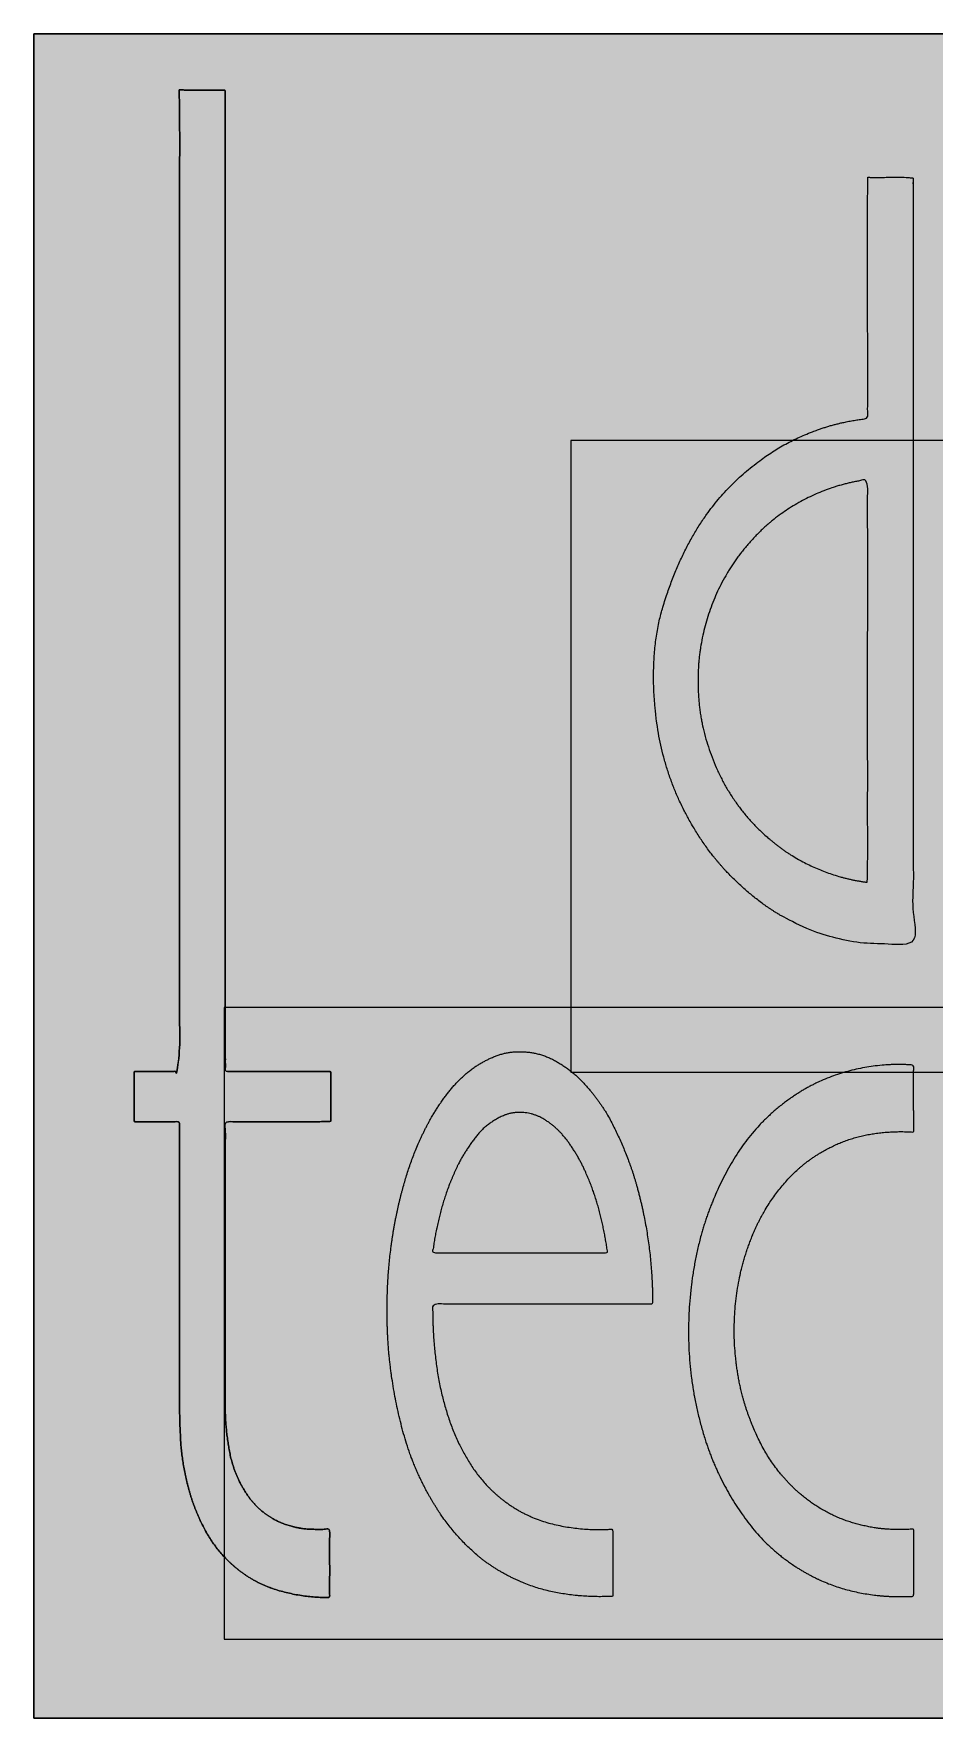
# Model space of a CAD drawing. Header units: millimetres. Extents: x 31.2 to 47.1, y 17.2 to 26.7.
# Drawn here: x 34.138 to 35.208, y 21.78 to 23.78 of the extents above; entities that cross this region are included whole.
import ezdxf

# ---------------------------------------------------------------- set-up
doc = ezdxf.new("R2010")
doc.units = ezdxf.units.MM
doc.header["$LTSCALE"] = 20
doc.layers.get('0').update_dxf_attribs({"lineweight": 5})
doc.layers.add('Smart box Ultra', color=7, linetype='Continuous', lineweight=5)

msp = doc.modelspace()

# ---------------------------------------------------------------- hatches: boundary and pattern name
at = {"linetype": 'Continuous', "lineweight": 5, "transparency": 33554687}
h = msp.add_hatch(color=256, dxfattribs=at)
h.set_gradient(color1=(255, 0, 0), color2=(255, 0, 0))
h.paths.add_polyline_path([(36.1385, 21.8739), (34.3645, 21.8739), (34.3645, 22.6239), (34.7762, 22.6239), (34.7762, 22.5472), (36.1385, 22.5472), (36.1385, 21.8739), (36.9478, 21.8739), (36.9478, 22.6239), (36.3595, 22.6239), (36.3595, 23.2972), (36.1385, 23.2972), (36.1385, 23.7801), (34.1385, 23.7801), (34.1385, 21.7801), (36.1385, 21.7801)])
h.paths.add_polyline_path([(36.1385, 22.5472), (36.1385, 22.6239), (34.7762, 22.6239), (34.7762, 23.2972), (36.1385, 23.2972), (36.1385, 22.6239), (36.3595, 22.6239), (36.3595, 22.5472)])
at = {"layer": 'Smart box Ultra', "linetype": 'Continuous', "lineweight": 0, "true_color": 0xcccccb, "transparency": 33554687}
for points in [[(34.3658, 23.7125), (34.3658, 23.6963), (34.3658, 23.5548), (34.3658, 23.4132), (34.3658, 23.2717), (34.3658, 23.1302), (34.3658, 22.9887), (34.3659, 22.8471), (34.3659, 22.7056), (34.366, 22.5641), (34.366, 22.5479), (34.3677, 22.5479), (34.3829, 22.548), (34.3981, 22.548), (34.4133, 22.5481), (34.4285, 22.5481), (34.4438, 22.5481), (34.459, 22.548), (34.4742, 22.548), (34.4895, 22.5479), (34.4912, 22.5479), (34.4912, 22.4885), (34.4895, 22.4885), (34.4742, 22.4884), (34.459, 22.4884), (34.4438, 22.4884), (34.4285, 22.4884), (34.4133, 22.4884), (34.3981, 22.4883), (34.3829, 22.4883), (34.3677, 22.4883), (34.366, 22.4883), (34.366, 22.4836), (34.3659, 22.4426), (34.3659, 22.4017), (34.3658, 22.3607), (34.3658, 22.3198), (34.3658, 22.2788), (34.3658, 22.2379), (34.3658, 22.1969), (34.3658, 22.156), (34.3658, 22.1513), (34.3658, 22.1498), (34.3657, 22.1361), (34.3666, 22.1227), (34.3683, 22.1094), (34.371, 22.0965), (34.3746, 22.0838), (34.3791, 22.0713), (34.3845, 22.059), (34.3909, 22.047), (34.3918, 22.0457), (34.3923, 22.0449), (34.3972, 22.0384), (34.4026, 22.0325), (34.4085, 22.027), (34.4147, 22.0222), (34.4214, 22.0179), (34.4285, 22.0141), (34.436, 22.0109), (34.4439, 22.0083), (34.4448, 22.0081), (34.4454, 22.0079), (34.4508, 22.0067), (34.4562, 22.0058), (34.4617, 22.0051), (34.4671, 22.0046), (34.4726, 22.0043), (34.4782, 22.0042), (34.4837, 22.0043), (34.4893, 22.0046), (34.4899, 22.0047), (34.4899, 22.0035), (34.4899, 21.9937), (34.4899, 21.9838), (34.4898, 21.9739), (34.4898, 21.9641), (34.4898, 21.9542), (34.4898, 21.9443), (34.4897, 21.9345), (34.4897, 21.9246), (34.4897, 21.9235), (34.4881, 21.9234), (34.473, 21.9238), (34.4584, 21.9253), (34.4442, 21.9279), (34.4304, 21.9316), (34.4171, 21.9365), (34.4042, 21.9425), (34.3917, 21.9496), (34.3796, 21.9579), (34.3783, 21.959), (34.3771, 21.96), (34.3673, 21.9699), (34.3583, 21.9803), (34.3502, 21.9911), (34.343, 22.0024), (34.3366, 22.0142), (34.3311, 22.0264), (34.3264, 22.0391), (34.3226, 22.0523), (34.3222, 22.0537), (34.3218, 22.0553), (34.3189, 22.0694), (34.3164, 22.0835), (34.3145, 22.0976), (34.313, 22.1118), (34.3119, 22.126), (34.3113, 22.1402), (34.3112, 22.1545), (34.3116, 22.1689), (34.3116, 22.1705), (34.3116, 22.1749), (34.3117, 22.2136), (34.3117, 22.2522), (34.3117, 22.2909), (34.3117, 22.3295), (34.3117, 22.3681), (34.3117, 22.4067), (34.3117, 22.4453), (34.3116, 22.4839), (34.3116, 22.4883), (34.2577, 22.4883), (34.2577, 22.5479), (34.2584, 22.5479), (34.265, 22.5479), (34.2716, 22.548), (34.2782, 22.548), (34.2847, 22.548), (34.2913, 22.548), (34.2978, 22.5481), (34.3044, 22.5481), (34.3109, 22.5481), (34.3116, 22.5481), (34.3116, 22.562), (34.3117, 22.6829), (34.3117, 22.8038), (34.3117, 22.9248), (34.3117, 23.0457), (34.3117, 23.1667), (34.3117, 23.2876), (34.3117, 23.4086), (34.3116, 23.5296), (34.3116, 23.5434), (34.3116, 23.5458), (34.3117, 23.5649), (34.3118, 23.5828), (34.3119, 23.5995), (34.3119, 23.6149), (34.3119, 23.6291), (34.3119, 23.642), (34.3118, 23.6537), (34.3117, 23.6642), (34.3116, 23.6735), (34.3116, 23.6818), (34.3115, 23.689), (34.3114, 23.6951), (34.3114, 23.7003), (34.3113, 23.7043), (34.3113, 23.7073), (34.3112, 23.7093), (34.3112, 23.7106), (34.3112, 23.7117), (34.3112, 23.7126), (34.3112, 23.7133), (34.3112, 23.7138), (34.3112, 23.7141), (34.3112, 23.7142), (34.3112, 23.7141), (34.3112, 23.7139), (34.3113, 23.7137), (34.3114, 23.7136), (34.3115, 23.7135), (34.3117, 23.7134), (34.3119, 23.7133), (34.3122, 23.7133), (34.3125, 23.7132), (34.3128, 23.7132), (34.313, 23.7133), (34.3132, 23.7133), (34.3132, 23.7133), (34.3132, 23.7133), (34.3131, 23.7133), (34.3129, 23.7133), (34.3126, 23.7133), (34.3125, 23.7133), (34.313, 23.7133), (34.3139, 23.7133), (34.3154, 23.7133), (34.3173, 23.7133), (34.3198, 23.7133), (34.3227, 23.7133), (34.3262, 23.7133), (34.3298, 23.7132), (34.3334, 23.7132), (34.3369, 23.7132), (34.3403, 23.7132), (34.3436, 23.7132), (34.3468, 23.7132), (34.35, 23.7132), (34.353, 23.7132), (34.3558, 23.7131), (34.3582, 23.7131), (34.3603, 23.7131), (34.362, 23.7131), (34.3634, 23.713), (34.3644, 23.713), (34.365, 23.713), (34.3653, 23.7129), (34.3653, 23.7129), (34.3654, 23.7128), (34.3655, 23.7127), (34.3655, 23.7127), (34.3656, 23.7126), (34.3657, 23.7126), (34.3657, 23.7125)], [(35.1286, 23.6096), (35.1286, 23.6064), (35.1286, 23.5714), (35.1285, 23.5364), (35.1285, 23.5014), (35.1285, 23.4664), (35.1285, 23.4314), (35.1285, 23.3964), (35.1286, 23.3614), (35.1286, 23.3265), (35.1286, 23.3232), (35.1271, 23.3231), (35.1104, 23.3205), (35.0941, 23.3171), (35.0782, 23.3126), (35.0627, 23.3072), (35.0476, 23.3009), (35.0329, 23.2936), (35.0185, 23.2853), (35.0046, 23.2761), (35.0033, 23.2752), (35.0015, 23.2739), (34.9955, 23.2692), (34.9893, 23.2641), (34.9828, 23.2585), (34.9762, 23.2524), (34.9693, 23.2457), (34.9623, 23.2386), (34.955, 23.2311), (34.9475, 23.223), (34.9402, 23.2147), (34.9335, 23.2064), (34.9274, 23.1982), (34.9219, 23.1901), (34.9169, 23.182), (34.9125, 23.1739), (34.9088, 23.1659), (34.9056, 23.158), (34.9029, 23.1505), (34.9005, 23.1439), (34.8984, 23.1381), (34.8966, 23.1333), (34.8952, 23.1293), (34.894, 23.1262), (34.8932, 23.1239), (34.8928, 23.1226), (34.8924, 23.1213), (34.8918, 23.1195), (34.891, 23.117), (34.89, 23.1139), (34.8889, 23.1101), (34.8876, 23.1058), (34.8861, 23.1008), (34.8844, 23.0951), (34.8827, 23.0888), (34.8811, 23.0818), (34.8797, 23.0739), (34.8784, 23.0653), (34.8773, 23.056), (34.8763, 23.0459), (34.8755, 23.035), (34.8748, 23.0233), (34.8744, 23.0113), (34.8745, 22.9992), (34.8751, 22.987), (34.8762, 22.9748), (34.8778, 22.9625), (34.8799, 22.9501), (34.8825, 22.9377), (34.8855, 22.9252), (34.8891, 22.9127), (34.8931, 22.9005), (34.8975, 22.8884), (34.9023, 22.8764), (34.9076, 22.8647), (34.9134, 22.8531), (34.9195, 22.8417), (34.9262, 22.8305), (34.9281, 22.8276), (34.9293, 22.8256), (34.9343, 22.8184), (34.9398, 22.8109), (34.9458, 22.8033), (34.9524, 22.7955), (34.9594, 22.7875), (34.9669, 22.7794), (34.975, 22.771), (34.9836, 22.7625), (34.9929, 22.7541), (35.0031, 22.7462), (35.0143, 22.7387), (35.0265, 22.7317), (35.0397, 22.7251), (35.0538, 22.719), (35.0689, 22.7133), (35.0849, 22.708), (35.0872, 22.7074), (35.0882, 22.7071), (35.0997, 22.7046), (35.1113, 22.7025), (35.1229, 22.7009), (35.1345, 22.6998), (35.1462, 22.6992), (35.1579, 22.699), (35.1697, 22.6993), (35.1815, 22.7001), (35.1826, 22.7002), (35.1826, 22.7105), (35.1826, 22.8215), (35.1826, 22.9325), (35.1826, 23.0434), (35.1826, 23.1544), (35.1826, 23.2654), (35.1826, 23.3764), (35.1827, 23.4875), (35.1827, 23.5985), (35.1827, 23.6088), (35.1821, 23.6089), (35.176, 23.6092), (35.1702, 23.6094), (35.1649, 23.6096), (35.1599, 23.6098), (35.1553, 23.6099), (35.1511, 23.61), (35.1474, 23.61), (35.144, 23.6099), (35.1409, 23.6098), (35.1383, 23.6098), (35.136, 23.6097), (35.134, 23.6097), (35.1324, 23.6096), (35.1312, 23.6096), (35.1304, 23.6096), (35.1299, 23.6096), (35.1296, 23.6096), (35.1293, 23.6096), (35.1291, 23.6096), (35.1289, 23.6096), (35.1287, 23.6096), (35.1286, 23.6096), (35.1285, 23.6096), (35.1285, 23.6096), (35.1285, 23.6096), (35.1285, 23.6096), (35.1285, 23.6096), (35.1285, 23.6096), (35.1285, 23.6096), (35.1285, 23.6096), (35.1286, 23.6096)], [(34.6991, 22.0366), (34.6981, 22.0373), (34.6908, 22.0433), (34.684, 22.0492), (34.6778, 22.0552), (34.6721, 22.0611), (34.6669, 22.0671), (34.6622, 22.0732), (34.658, 22.0792), (34.6544, 22.0853), (34.6511, 22.0913), (34.648, 22.0971), (34.6451, 22.1028), (34.6425, 22.1083), (34.64, 22.1136), (34.6378, 22.1188), (34.6357, 22.1238), (34.6339, 22.1286), (34.6335, 22.1297), (34.633, 22.1311), (34.6278, 22.1482), (34.6233, 22.1653), (34.6196, 22.1825), (34.6166, 22.1999), (34.6144, 22.2173), (34.6129, 22.2349), (34.6121, 22.2526), (34.6121, 22.2704), (34.6121, 22.2719), (34.6148, 22.2719), (34.6468, 22.2718), (34.6787, 22.2718), (34.7107, 22.2718), (34.7427, 22.2718), (34.7746, 22.2718), (34.8066, 22.2718), (34.8385, 22.2718), (34.8705, 22.2718), (34.8732, 22.2719), (34.8732, 22.2735), (34.8728, 22.2928), (34.8717, 22.3119), (34.87, 22.331), (34.8675, 22.35), (34.8643, 22.3689), (34.8604, 22.3878), (34.8559, 22.4065), (34.8506, 22.4251), (34.8501, 22.4267), (34.8497, 22.4279), (34.8465, 22.4376), (34.8432, 22.4468), (34.8398, 22.4556), (34.8363, 22.464), (34.8327, 22.4719), (34.829, 22.4795), (34.8251, 22.4866), (34.8212, 22.4934), (34.8172, 22.4998), (34.8132, 22.5059), (34.8093, 22.5117), (34.8053, 22.5172), (34.8014, 22.5224), (34.7975, 22.5273), (34.7935, 22.5319), (34.7896, 22.5362), (34.7887, 22.5371), (34.7881, 22.5377), (34.7856, 22.5402), (34.7829, 22.5427), (34.7799, 22.5452), (34.7768, 22.5478), (34.7735, 22.5504), (34.77, 22.553), (34.7663, 22.5557), (34.7624, 22.5584), (34.7583, 22.561), (34.7538, 22.5633), (34.749, 22.5653), (34.7439, 22.5671), (34.7385, 22.5686), (34.7328, 22.5698), (34.7268, 22.5707), (34.7204, 22.5714), (34.7195, 22.5714), (34.7188, 22.5714), (34.7156, 22.5715), (34.7122, 22.5713), (34.7088, 22.571), (34.7052, 22.5705), (34.7015, 22.5699), (34.6977, 22.5691), (34.6938, 22.5682), (34.6897, 22.5671), (34.6856, 22.5658), (34.6814, 22.5642), (34.6772, 22.5623), (34.6729, 22.5601), (34.6686, 22.5576), (34.6642, 22.5548), (34.6598, 22.5517), (34.6554, 22.5484), (34.6548, 22.5479), (34.6542, 22.5474), (34.6468, 22.5404), (34.6398, 22.5332), (34.6332, 22.5257), (34.627, 22.518), (34.6211, 22.51), (34.6156, 22.5017), (34.6104, 22.4932), (34.6057, 22.4844), (34.6053, 22.4836), (34.6047, 22.4824), (34.5979, 22.4681), (34.5917, 22.4536), (34.5861, 22.4389), (34.5811, 22.4241), (34.5765, 22.4091), (34.5726, 22.3939), (34.5692, 22.3786), (34.5663, 22.3631), (34.5661, 22.3618), (34.5658, 22.3603), (34.5632, 22.3426), (34.5611, 22.325), (34.5596, 22.3073), (34.5586, 22.2895), (34.5581, 22.2718), (34.5581, 22.254), (34.5587, 22.2362), (34.5598, 22.2183), (34.5599, 22.2168), (34.5601, 22.2148), (34.561, 22.2061), (34.562, 22.197), (34.5633, 22.1876), (34.5647, 22.1777), (34.5664, 22.1675), (34.5682, 22.157), (34.5703, 22.1461), (34.5725, 22.1348), (34.5752, 22.1231), (34.5787, 22.1112), (34.5828, 22.0991), (34.5876, 22.0866), (34.5932, 22.0738), (34.5995, 22.0608), (34.6064, 22.0475), (34.6141, 22.0339), (34.6152, 22.0322), (34.6159, 22.0311), (34.6189, 22.0264), (34.6222, 22.0216), (34.6257, 22.0167), (34.6295, 22.0117), (34.6335, 22.0065), (34.6378, 22.0012), (34.6423, 21.9958), (34.6471, 21.9902), (34.6522, 21.9847), (34.6579, 21.9793), (34.6641, 21.9739), (34.6708, 21.9687), (34.678, 21.9635), (34.6858, 21.9585), (34.694, 21.9536), (34.7027, 21.9488), (34.7039, 21.9482), (34.7051, 21.9476), (34.7102, 21.9452), (34.7156, 21.9428), (34.7214, 21.9406), (34.7274, 21.9384), (34.7337, 21.9362), (34.7403, 21.9342), (34.7472, 21.9322), (34.7544, 21.9303), (34.7619, 21.9286), (34.7698, 21.9271), (34.778, 21.926), (34.7866, 21.9252), (34.7956, 21.9246), (34.8049, 21.9244), (34.8146, 21.9245), (34.8246, 21.9249), (34.8259, 21.9249), (34.8259, 21.9258), (34.8259, 21.9355), (34.826, 21.9452), (34.826, 21.955), (34.826, 21.9647), (34.826, 21.9745), (34.826, 21.9843), (34.8259, 21.994), (34.8259, 22.0038), (34.8259, 22.0047), (34.8245, 22.0046), (34.8152, 22.0041), (34.8061, 22.004), (34.7974, 22.0042), (34.7889, 22.0047), (34.7808, 22.0055), (34.7729, 22.0067), (34.7654, 22.0081), (34.7581, 22.0099), (34.7513, 22.0118), (34.745, 22.0137), (34.7392, 22.0155), (34.7339, 22.0174), (34.7292, 22.0192), (34.7249, 22.021), (34.7212, 22.0228), (34.718, 22.0245), (34.7152, 22.0262), (34.7126, 22.0277), (34.7103, 22.0291), (34.7082, 22.0304), (34.7064, 22.0316), (34.7048, 22.0326), (34.7034, 22.0335), (34.7023, 22.0343), (34.7013, 22.035), (34.7005, 22.0356), (34.6999, 22.036), (34.6994, 22.0364), (34.699, 22.0367), (34.6987, 22.0368), (34.6986, 22.0369), (34.6987, 22.0369), (34.6988, 22.0368), (34.6988, 22.0368), (34.6989, 22.0367), (34.699, 22.0367), (34.699, 22.0366), (34.6991, 22.0366), (34.6991, 22.0366), (34.6991, 22.0366), (34.6991, 22.0366), (34.6991, 22.0366), (34.6991, 22.0366), (34.6991, 22.0366), (34.6991, 22.0366), (34.6991, 22.0366), (34.6991, 22.0366)], [(35.0375, 22.5166), (35.0388, 22.5175), (35.0491, 22.5242), (35.0593, 22.5301), (35.0693, 22.5354), (35.0792, 22.54), (35.089, 22.5439), (35.0986, 22.5471), (35.108, 22.5496), (35.1173, 22.5514), (35.1264, 22.5528), (35.1352, 22.5539), (35.1437, 22.5548), (35.1518, 22.5555), (35.1597, 22.5559), (35.1673, 22.5561), (35.1746, 22.556), (35.1816, 22.5557), (35.1832, 22.5556), (35.1832, 22.5547), (35.1831, 22.545), (35.1831, 22.5352), (35.1831, 22.5254), (35.1831, 22.5157), (35.1831, 22.506), (35.1831, 22.4962), (35.1831, 22.4865), (35.1832, 22.4768), (35.1832, 22.476), (35.1821, 22.4761), (35.1693, 22.4766), (35.1566, 22.4764), (35.1441, 22.4753), (35.1318, 22.4734), (35.1198, 22.4708), (35.1078, 22.4673), (35.0961, 22.4631), (35.0846, 22.458), (35.0837, 22.4576), (35.0824, 22.4569), (35.0733, 22.4518), (35.0647, 22.4464), (35.0568, 22.441), (35.0494, 22.4354), (35.0427, 22.4296), (35.0365, 22.4238), (35.031, 22.4177), (35.026, 22.4116), (35.0215, 22.4054), (35.0172, 22.3994), (35.0133, 22.3935), (35.0096, 22.3878), (35.0062, 22.3822), (35.003, 22.3768), (35.0001, 22.3715), (34.9975, 22.3664), (34.997, 22.3652), (34.9961, 22.3632), (34.9899, 22.3483), (34.9846, 22.3337), (34.98, 22.3195), (34.9764, 22.3057), (34.9735, 22.2923), (34.9715, 22.2793), (34.9703, 22.2666), (34.97, 22.2543), (34.9702, 22.2425), (34.9706, 22.231), (34.9712, 22.22), (34.9721, 22.2094), (34.9732, 22.1992), (34.9745, 22.1895), (34.976, 22.1802), (34.9778, 22.1713), (34.9783, 22.1693), (34.9786, 22.1679), (34.9812, 22.1575), (34.9841, 22.1476), (34.9872, 22.1382), (34.9905, 22.1292), (34.9941, 22.1207), (34.9978, 22.1127), (35.0018, 22.1051), (35.0061, 22.098), (35.0104, 22.0913), (35.0147, 22.085), (35.019, 22.0789), (35.0233, 22.0732), (35.0277, 22.0679), (35.032, 22.0628), (35.0363, 22.0581), (35.0406, 22.0537), (35.0416, 22.0527), (35.0424, 22.052), (35.0514, 22.0441), (35.0609, 22.0368), (35.0708, 22.0303), (35.0811, 22.0245), (35.0918, 22.0194), (35.1029, 22.015), (35.1144, 22.0113), (35.1263, 22.0083), (35.1273, 22.0081), (35.1279, 22.0079), (35.1346, 22.0067), (35.1414, 22.0058), (35.1482, 22.005), (35.1551, 22.0045), (35.1619, 22.0042), (35.1688, 22.0041), (35.1757, 22.0043), (35.1826, 22.0046), (35.1832, 22.0047), (35.1832, 21.9251), (35.1818, 21.925), (35.1757, 21.9248), (35.1694, 21.9247), (35.1628, 21.9247), (35.1559, 21.925), (35.1488, 21.9254), (35.1414, 21.926), (35.1338, 21.9267), (35.1259, 21.9276), (35.1177, 21.9289), (35.1094, 21.9307), (35.1009, 21.933), (35.0923, 21.9358), (35.0834, 21.9392), (35.0744, 21.943), (35.0652, 21.9475), (35.0558, 21.9524), (35.0546, 21.9531), (35.0529, 21.9541), (35.0399, 21.9626), (35.0278, 21.9713), (35.0167, 21.9801), (35.0065, 21.9892), (34.9972, 21.9985), (34.9889, 22.0079), (34.9816, 22.0175), (34.9752, 22.0273), (34.9694, 22.0371), (34.9641, 22.0466), (34.9591, 22.0559), (34.9545, 22.0649), (34.9503, 22.0736), (34.9464, 22.0821), (34.943, 22.0903), (34.9399, 22.0983), (34.9393, 22.1001), (34.9384, 22.1026), (34.9323, 22.1223), (34.9272, 22.1414), (34.9229, 22.1599), (34.9196, 22.1779), (34.9172, 22.1953), (34.9157, 22.2121), (34.9151, 22.2284), (34.9155, 22.2441), (34.9164, 22.2593), (34.9176, 22.2739), (34.919, 22.2879), (34.9207, 22.3014), (34.9226, 22.3144), (34.9248, 22.3268), (34.9272, 22.3386), (34.9298, 22.3499), (34.9305, 22.3525), (34.931, 22.3544), (34.9349, 22.3677), (34.9391, 22.3805), (34.9435, 22.3926), (34.9483, 22.4043), (34.9534, 22.4153), (34.9588, 22.4258), (34.9645, 22.4358), (34.9705, 22.4452), (34.9765, 22.4539), (34.9821, 22.4619), (34.9875, 22.4692), (34.9925, 22.4757), (34.9973, 22.4814), (35.0017, 22.4864), (35.0058, 22.4906), (35.0095, 22.494), (35.013, 22.497), (35.0161, 22.4996), (35.0188, 22.5019), (35.0212, 22.504), (35.0232, 22.5057), (35.0249, 22.5071), (35.0262, 22.5082), (35.0272, 22.5089), (35.028, 22.5096), (35.0288, 22.5102), (35.0297, 22.5109), (35.0306, 22.5116), (35.0316, 22.5123), (35.0325, 22.513), (35.0335, 22.5137), (35.0345, 22.5145), (35.0355, 22.5152), (35.0363, 22.5158), (35.037, 22.5162), (35.0375, 22.5166), (35.0379, 22.5169), (35.0381, 22.517), (35.0382, 22.5171), (35.0381, 22.517), (35.0379, 22.5169), (35.0378, 22.5168), (35.0377, 22.5168), (35.0376, 22.5167), (35.0375, 22.5166), (35.0375, 22.5166), (35.0374, 22.5166), (35.0374, 22.5166), (35.0374, 22.5166), (35.0374, 22.5165), (35.0374, 22.5165), (35.0374, 22.5166), (35.0374, 22.5166), (35.0374, 22.5166), (35.0375, 22.5166)]]:
    msp.add_hatch(color=254, dxfattribs=at).paths.add_polyline_path(points)

# ---------------------------------------------------------------- linework, layer by layer
at = {"color": 7, "lineweight": 15}
for p, q in [((34.1385, 21.7801), (34.1385, 23.7801)), ((34.1385, 23.7801), (36.1385, 23.7801)), ((36.1385, 21.7801), (34.1385, 21.7801))]:
    msp.add_line(p, q, dxfattribs=at)
at = {"color": 7, "lineweight": 5, "flags": 128}
for points in [[(34.1385, 23.7801), (34.1385, 21.7801), (36.1385, 21.7801), (36.1385, 23.7801)], [(34.1385, 23.7801), (34.1385, 21.7801), (36.1385, 21.7801), (36.1385, 23.7801)], [(34.7762, 22.5472), (36.3595, 22.5472), (36.3595, 23.2972), (34.7762, 23.2972)], [(34.3645, 21.8739), (36.9478, 21.8739), (36.9478, 22.6239), (34.3645, 22.6239)]]:
    msp.add_lwpolyline(points, close=True, dxfattribs=at)
at = {"flags": 128}
for points in [[(34.1385, 23.7801), (34.1385, 21.7801), (34.1385, 21.7801), (36.1385, 21.7801), (36.1385, 21.7801), (36.1385, 23.7801), (36.1385, 23.7801), (34.1385, 23.7801), (34.1385, 23.7801), (34.1385, 23.7801)], [(34.1385, 23.7801), (34.1385, 21.7801), (36.1385, 21.7801), (36.1385, 23.7801)], [(34.7762, 22.5472), (36.3595, 22.5472), (36.3595, 22.5472), (36.3595, 23.2972), (36.3595, 23.2972), (34.7762, 23.2972), (34.7762, 23.2972), (34.7762, 22.5472), (34.7762, 22.5472), (34.7762, 22.5472)], [(34.3645, 21.8739), (36.9478, 21.8739), (36.9478, 21.8739), (36.9478, 22.6239), (36.9478, 22.6239), (34.3645, 22.6239), (34.3645, 22.6239), (34.3645, 21.8739)]]:
    msp.add_lwpolyline(points, close=True, dxfattribs=at)
at = {"color": 7, "lineweight": 15, "flags": 128}
msp.add_lwpolyline([(34.1385, 21.7801), (34.1385, 23.7801), (36.1385, 23.7801), (36.1385, 21.7801)], close=True, dxfattribs=at)
at = {"color": 240, "linetype": 'Continuous', "true_color": 0xed1f24, "transparency": 33554687}
msp.add_solid([(34.1385, 23.7801), (34.1385, 21.7801), (36.1385, 23.7801), (36.1385, 21.7801)], dxfattribs=at)
at = {"layer": 'Smart box Ultra', "color": 7, "lineweight": 15}
for points, knots in [([(34.3658, 23.7125), (34.3658, 23.4213), (34.3658, 22.839), (34.366, 22.5479), (34.3972, 22.5481), (34.4599, 22.5481), (34.4912, 22.5479), (34.4912, 22.5182), (34.4912, 22.4885), (34.4599, 22.4883), (34.3972, 22.4884), (34.366, 22.4883), (34.3658, 22.404), (34.3658, 22.2355), (34.3658, 22.1513), (34.3659, 22.1242), (34.3761, 22.069), (34.3918, 22.0457), (34.4008, 22.0321), (34.4283, 22.0122), (34.4448, 22.0081), (34.4557, 22.0049), (34.4785, 22.0042), (34.4899, 22.0047), (34.4898, 21.9844), (34.4899, 21.9438), (34.4897, 21.9235), (34.46, 21.9231), (34.4011, 21.9398), (34.3783, 21.959), (34.3564, 21.9772), (34.3291, 22.0271), (34.3222, 22.0537), (34.3144, 22.0823), (34.3113, 22.1412), (34.3116, 22.1705), (34.3116, 22.25), (34.3118, 22.4089), (34.3116, 22.4883), (34.2846, 22.4883), (34.2577, 22.4883), (34.2577, 22.5181), (34.2577, 22.5479), (34.2712, 22.5481), (34.2982, 22.548), (34.3116, 22.5481), (34.3118, 22.7969), (34.3116, 23.2945), (34.3116, 23.5434), (34.3115, 23.586), (34.312, 23.6708), (34.3112, 23.7133), (34.3115, 23.7133), (34.3119, 23.7133), (34.325, 23.7131), (34.3517, 23.7132), (34.3649, 23.7131)], [0, 0, 0, 0.142518, 0.285036, 0.285036, 0.300304, 0.315571, 0.315571, 0.330044, 0.330044, 0.345311, 0.360579, 0.360579, 0.401829, 0.443079, 0.443079, 0.456363, 0.469647, 0.469647, 0.477397, 0.485148, 0.485148, 0.490295, 0.495442, 0.495442, 0.504601, 0.513759, 0.513759, 0.52717, 0.54058, 0.54058, 0.553446, 0.566312, 0.566312, 0.580152, 0.593993, 0.593993, 0.631478, 0.668963, 0.668963, 0.681709, 0.681709, 0.695795, 0.695795, 0.702197, 0.708599, 0.708599, 0.827599, 0.946599, 0.946599, 0.966919, 0.98724, 0.98724, 0.987404, 0.987404, 0.993702, 1, 1, 1]), ([(35.1286, 23.6096), (35.1284, 23.5379), (35.1286, 23.3948), (35.1286, 23.3232), (35.0946, 23.3197), (35.0306, 23.2951), (35.0033, 23.2752), (34.9629, 23.2462), (34.9061, 23.1642), (34.8682, 23.0462), (34.8865, 22.8918), (34.9281, 22.8276), (34.9551, 22.7854), (35.037, 22.721), (35.0872, 22.7074), (35.1103, 22.7008), (35.1586, 22.6985), (35.1826, 22.7002), (35.1827, 22.9273), (35.1824, 23.3816), (35.1827, 23.6088), (35.1692, 23.6101), (35.1422, 23.6093), (35.1286, 23.6096)], [0, 0, 0, 0.087534, 0.175069, 0.175069, 0.216878, 0.258687, 0.258687, 0.320515, 0.382343, 0.444171, 0.505999, 0.505999, 0.546479, 0.586959, 0.586959, 0.60571, 0.62446, 0.62446, 0.801645, 0.978831, 0.978831, 0.989416, 1, 1, 1]), ([(35.1281, 22.7726), (35.0956, 22.7768), (35.0353, 22.8036), (35.011, 22.8248), (34.9708, 22.8593), (34.9275, 22.9568), (34.9272, 23.0082), (34.9263, 23.0546), (34.959, 23.144), (34.991, 23.1788), (35.0171, 23.2079), (35.0886, 23.2454), (35.1284, 23.2507), (35.1287, 23.1604), (35.1284, 22.9799), (35.1286, 22.8898), (35.1284, 22.8604), (35.1288, 22.8018), (35.1281, 22.7726)], [0, 0, 0, 0.055561, 0.111122, 0.111122, 0.20229, 0.293457, 0.293457, 0.375618, 0.457779, 0.457779, 0.525813, 0.593846, 0.593846, 0.747043, 0.90024, 0.90024, 0.95012, 1, 1, 1]), ([(34.6991, 22.0366), (34.6753, 22.0541), (34.643, 22.1029), (34.6212, 22.164), (34.6118, 22.2358), (34.6121, 22.2719), (34.6773, 22.2719), (34.808, 22.2717), (34.8732, 22.2719), (34.8734, 22.311), (34.8618, 22.3891), (34.8501, 22.4267), (34.8402, 22.4567), (34.8111, 22.514), (34.7887, 22.5371), (34.7751, 22.551), (34.7397, 22.5706), (34.7195, 22.5714), (34.7017, 22.5724), (34.6684, 22.5587), (34.6548, 22.5479), (34.639, 22.5348), (34.6147, 22.5015), (34.6053, 22.4836), (34.5904, 22.4549), (34.5716, 22.3933), (34.5661, 22.3618), (34.56, 22.3259), (34.557, 22.2532), (34.5599, 22.2168), (34.5641, 22.1688), (34.5893, 22.074), (34.6152, 22.0322), (34.6312, 22.0061), (34.6758, 21.9623), (34.7039, 21.9482), (34.7318, 21.9339), (34.7945, 21.9232), (34.8259, 21.9249), (34.8261, 21.9448), (34.8259, 21.9847), (34.8259, 22.0047), (34.7927, 22.0024), (34.726, 22.0168), (34.6991, 22.0366)], [0, 0, 0, 0.02938, 0.05876, 0.096317, 0.133874, 0.133874, 0.201846, 0.269818, 0.269818, 0.310662, 0.351507, 0.351507, 0.384293, 0.417078, 0.417078, 0.436759, 0.45644, 0.45644, 0.473861, 0.491281, 0.491281, 0.511992, 0.532703, 0.532703, 0.56579, 0.598877, 0.598877, 0.636462, 0.674046, 0.674046, 0.72373, 0.773415, 0.773415, 0.804225, 0.835035, 0.835035, 0.865792, 0.89655, 0.89655, 0.915973, 0.935395, 0.935395, 0.967698, 1, 1, 1]), ([(35.0375, 22.5166), (35.0687, 22.5386), (35.1447, 22.5586), (35.1832, 22.5556), (35.183, 22.5356), (35.1832, 22.4958), (35.1832, 22.476), (35.1576, 22.4779), (35.1063, 22.4692), (35.0837, 22.4576), (35.0541, 22.4428), (35.0105, 22.3938), (34.997, 22.3652), (34.9757, 22.3193), (34.967, 22.218), (34.9783, 22.1693), (34.986, 22.1369), (35.0169, 22.0762), (35.0416, 22.0527), (35.0592, 22.0359), (35.103, 22.0128), (35.1273, 22.0081), (35.141, 22.005), (35.1692, 22.0039), (35.1832, 22.0047), (35.1832, 21.9649), (35.1832, 21.9251), (35.1498, 21.9228), (35.0834, 21.9366), (35.0546, 21.9531), (35.0122, 21.9772), (34.955, 22.056), (34.9393, 22.1001), (34.9181, 22.1608), (34.9141, 22.2906), (34.9305, 22.3525), (34.9433, 22.3999), (34.9957, 22.4873), (35.0375, 22.5166)], [0, 0, 0, 0.040652, 0.081304, 0.081304, 0.102384, 0.123465, 0.123465, 0.15072, 0.177974, 0.177974, 0.213318, 0.248661, 0.248661, 0.305019, 0.361378, 0.361378, 0.398901, 0.436424, 0.436424, 0.463168, 0.489912, 0.489912, 0.505084, 0.520257, 0.520257, 0.56319, 0.56319, 0.599295, 0.635401, 0.635401, 0.688584, 0.741768, 0.741768, 0.814819, 0.88787, 0.88787, 0.943935, 1, 1, 1]), ([(34.6429, 22.4385), (34.6517, 22.4555), (34.6764, 22.4868), (34.6949, 22.495), (34.7073, 22.5007), (34.7351, 22.4975), (34.7617, 22.48), (34.7833, 22.4503), (34.7911, 22.4341), (34.8025, 22.4102), (34.8163, 22.3588), (34.8199, 22.3328), (34.7679, 22.3326), (34.6641, 22.3327), (34.6121, 22.3326), (34.6154, 22.36), (34.6306, 22.4136), (34.6429, 22.4385)], [0, 0, 0, 0.060725, 0.12145, 0.12145, 0.162271, 0.203092, 0.260214, 0.317335, 0.317335, 0.401952, 0.48657, 0.48657, 0.654277, 0.821984, 0.821984, 0.910992, 1, 1, 1])]:
    msp.add_open_spline(points, degree=2, knots=knots, dxfattribs=at)
at = {"layer": 'Smart box Ultra', "color": 7, "lineweight": 5}
for points, knots in [([(34.3658, 23.7125), (34.3658, 23.4213), (34.3658, 22.839), (34.366, 22.5479), (34.3972, 22.5481), (34.4599, 22.5481), (34.4912, 22.5479), (34.4912, 22.5182), (34.4912, 22.4885), (34.4599, 22.4883), (34.3972, 22.4884), (34.366, 22.4883), (34.3658, 22.404), (34.3658, 22.2355), (34.3658, 22.1513), (34.3659, 22.1242), (34.3761, 22.069), (34.3918, 22.0457), (34.4008, 22.0321), (34.4283, 22.0122), (34.4448, 22.0081), (34.4557, 22.0049), (34.4785, 22.0042), (34.4899, 22.0047), (34.4898, 21.9844), (34.4899, 21.9438), (34.4897, 21.9235), (34.46, 21.9231), (34.4011, 21.9398), (34.3783, 21.959), (34.3564, 21.9772), (34.3291, 22.0271), (34.3222, 22.0537), (34.3144, 22.0823), (34.3113, 22.1412), (34.3116, 22.1705), (34.3116, 22.25), (34.3118, 22.4089), (34.3116, 22.4883), (34.2846, 22.4883), (34.2577, 22.4883), (34.2577, 22.5181), (34.2577, 22.5479), (34.2712, 22.5481), (34.2982, 22.548), (34.3116, 22.5481), (34.3118, 22.7969), (34.3116, 23.2945), (34.3116, 23.5434), (34.3115, 23.586), (34.312, 23.6708), (34.3112, 23.7133), (34.3115, 23.7133), (34.3119, 23.7133), (34.325, 23.7131), (34.3517, 23.7132), (34.3649, 23.7131), (34.3653, 23.7128), (34.3658, 23.7125)], [0, 0, 0, 0.142483, 0.284965, 0.284965, 0.300229, 0.315493, 0.315493, 0.329962, 0.329962, 0.345226, 0.360489, 0.360489, 0.401729, 0.442969, 0.442969, 0.45625, 0.46953, 0.46953, 0.477279, 0.485028, 0.485028, 0.490174, 0.495319, 0.495319, 0.504476, 0.513632, 0.513632, 0.527039, 0.540446, 0.540446, 0.553309, 0.566172, 0.566172, 0.580009, 0.593846, 0.593846, 0.631322, 0.668797, 0.668797, 0.68154, 0.68154, 0.695622, 0.695622, 0.702023, 0.708424, 0.708424, 0.827394, 0.946365, 0.946365, 0.96668, 0.986995, 0.986995, 0.987159, 0.987159, 0.993456, 0.999752, 0.999752, 1, 1, 1]), ([(35.1286, 23.6096), (35.1284, 23.5379), (35.1286, 23.3948), (35.1286, 23.3232), (35.0946, 23.3197), (35.0306, 23.2951), (35.0033, 23.2752), (34.9629, 23.2462), (34.9061, 23.1642), (34.8682, 23.0462), (34.8865, 22.8918), (34.9281, 22.8276), (34.9551, 22.7854), (35.037, 22.721), (35.0872, 22.7074), (35.1103, 22.7008), (35.1586, 22.6985), (35.1826, 22.7002), (35.1827, 22.9273), (35.1824, 23.3816), (35.1827, 23.6088), (35.1692, 23.6101), (35.1422, 23.6093), (35.1286, 23.6096)], [0, 0, 0, 0.087534, 0.175069, 0.175069, 0.216878, 0.258687, 0.258687, 0.320515, 0.382343, 0.444171, 0.505999, 0.505999, 0.546479, 0.586959, 0.586959, 0.60571, 0.62446, 0.62446, 0.801645, 0.978831, 0.978831, 0.989416, 1, 1, 1]), ([(35.1281, 22.7726), (35.0956, 22.7768), (35.0353, 22.8036), (35.011, 22.8248), (34.9708, 22.8593), (34.9275, 22.9568), (34.9272, 23.0082), (34.9263, 23.0546), (34.959, 23.144), (34.991, 23.1788), (35.0171, 23.2079), (35.0886, 23.2454), (35.1284, 23.2507), (35.1287, 23.1604), (35.1284, 22.9799), (35.1286, 22.8898), (35.1284, 22.8604), (35.1288, 22.8018), (35.1281, 22.7726)], [0, 0, 0, 0.055561, 0.111122, 0.111122, 0.20229, 0.293457, 0.293457, 0.375618, 0.457779, 0.457779, 0.525813, 0.593846, 0.593846, 0.747043, 0.90024, 0.90024, 0.95012, 1, 1, 1]), ([(34.6991, 22.0366), (34.6753, 22.0541), (34.643, 22.1029), (34.6212, 22.164), (34.6118, 22.2358), (34.6121, 22.2719), (34.6773, 22.2719), (34.808, 22.2717), (34.8732, 22.2719), (34.8734, 22.311), (34.8618, 22.3891), (34.8501, 22.4267), (34.8402, 22.4567), (34.8111, 22.514), (34.7887, 22.5371), (34.7751, 22.551), (34.7397, 22.5706), (34.7195, 22.5714), (34.7017, 22.5724), (34.6684, 22.5587), (34.6548, 22.5479), (34.639, 22.5348), (34.6147, 22.5015), (34.6053, 22.4836), (34.5904, 22.4549), (34.5716, 22.3933), (34.5661, 22.3618), (34.56, 22.3259), (34.557, 22.2532), (34.5599, 22.2168), (34.5641, 22.1688), (34.5893, 22.074), (34.6152, 22.0322), (34.6312, 22.0061), (34.6758, 21.9623), (34.7039, 21.9482), (34.7318, 21.9339), (34.7945, 21.9232), (34.8259, 21.9249), (34.8261, 21.9448), (34.8259, 21.9847), (34.8259, 22.0047), (34.7927, 22.0024), (34.726, 22.0168), (34.6991, 22.0366)], [0, 0, 0, 0.02938, 0.05876, 0.096317, 0.133874, 0.133874, 0.201846, 0.269818, 0.269818, 0.310662, 0.351507, 0.351507, 0.384293, 0.417078, 0.417078, 0.436759, 0.45644, 0.45644, 0.473861, 0.491281, 0.491281, 0.511992, 0.532703, 0.532703, 0.56579, 0.598877, 0.598877, 0.636462, 0.674046, 0.674046, 0.72373, 0.773415, 0.773415, 0.804225, 0.835035, 0.835035, 0.865792, 0.89655, 0.89655, 0.915973, 0.935395, 0.935395, 0.967698, 1, 1, 1]), ([(35.0375, 22.5166), (35.0687, 22.5386), (35.1447, 22.5586), (35.1832, 22.5556), (35.183, 22.5356), (35.1832, 22.4958), (35.1832, 22.476), (35.1576, 22.4779), (35.1063, 22.4692), (35.0837, 22.4576), (35.0541, 22.4428), (35.0105, 22.3938), (34.997, 22.3652), (34.9757, 22.3193), (34.967, 22.218), (34.9783, 22.1693), (34.986, 22.1369), (35.0169, 22.0762), (35.0416, 22.0527), (35.0592, 22.0359), (35.103, 22.0128), (35.1273, 22.0081), (35.141, 22.005), (35.1692, 22.0039), (35.1832, 22.0047), (35.1832, 21.9649), (35.1832, 21.9251), (35.1498, 21.9228), (35.0834, 21.9366), (35.0546, 21.9531), (35.0122, 21.9772), (34.955, 22.056), (34.9393, 22.1001), (34.9181, 22.1608), (34.9141, 22.2906), (34.9305, 22.3525), (34.9433, 22.3999), (34.9957, 22.4873), (35.0375, 22.5166)], [0, 0, 0, 0.040652, 0.081304, 0.081304, 0.102384, 0.123465, 0.123465, 0.15072, 0.177974, 0.177974, 0.213318, 0.248661, 0.248661, 0.305019, 0.361378, 0.361378, 0.398901, 0.436424, 0.436424, 0.463168, 0.489912, 0.489912, 0.505084, 0.520257, 0.520257, 0.56319, 0.56319, 0.599295, 0.635401, 0.635401, 0.688584, 0.741768, 0.741768, 0.814819, 0.88787, 0.88787, 0.943935, 1, 1, 1]), ([(34.6429, 22.4385), (34.6517, 22.4555), (34.6764, 22.4868), (34.6949, 22.495), (34.7073, 22.5007), (34.7351, 22.4975), (34.7617, 22.48), (34.7833, 22.4503), (34.7911, 22.4341), (34.8025, 22.4102), (34.8163, 22.3588), (34.8199, 22.3328), (34.7679, 22.3326), (34.6641, 22.3327), (34.6121, 22.3326), (34.6154, 22.36), (34.6306, 22.4136), (34.6429, 22.4385)], [0, 0, 0, 0.060725, 0.12145, 0.12145, 0.162271, 0.203092, 0.260214, 0.317335, 0.317335, 0.401952, 0.48657, 0.48657, 0.654277, 0.821984, 0.821984, 0.910992, 1, 1, 1])]:
    msp.add_open_spline(points, degree=2, knots=knots, dxfattribs=at)
at = {"layer": 'Smart box Ultra'}
for points, knots in [([(34.3658, 23.7125), (34.3658, 23.4213), (34.3658, 22.839), (34.366, 22.5479), (34.3972, 22.5481), (34.4599, 22.5481), (34.4912, 22.5479), (34.4912, 22.5182), (34.4912, 22.4885), (34.4599, 22.4883), (34.3972, 22.4884), (34.366, 22.4883), (34.3658, 22.404), (34.3658, 22.2355), (34.3658, 22.1513), (34.3659, 22.1242), (34.3761, 22.069), (34.3918, 22.0457), (34.4008, 22.0321), (34.4283, 22.0122), (34.4448, 22.0081), (34.4557, 22.0049), (34.4785, 22.0042), (34.4899, 22.0047), (34.4898, 21.9844), (34.4899, 21.9438), (34.4897, 21.9235), (34.46, 21.9231), (34.4011, 21.9398), (34.3783, 21.959), (34.3564, 21.9772), (34.3291, 22.0271), (34.3222, 22.0537), (34.3144, 22.0823), (34.3113, 22.1412), (34.3116, 22.1705), (34.3116, 22.25), (34.3118, 22.4089), (34.3116, 22.4883), (34.2846, 22.4883), (34.2577, 22.4883), (34.2577, 22.5181), (34.2577, 22.5479), (34.2712, 22.5481), (34.2982, 22.548), (34.3116, 22.5481), (34.3118, 22.7969), (34.3116, 23.2945), (34.3116, 23.5434), (34.3115, 23.586), (34.312, 23.6708), (34.3112, 23.7133), (34.3115, 23.7133), (34.3119, 23.7133), (34.325, 23.7131), (34.3517, 23.7132), (34.3649, 23.7131), (34.3653, 23.7128), (34.3658, 23.7125)], [0, 0, 0, 0.142483, 0.284965, 0.284965, 0.300229, 0.315493, 0.315493, 0.329962, 0.329962, 0.345226, 0.360489, 0.360489, 0.401729, 0.442969, 0.442969, 0.45625, 0.46953, 0.46953, 0.477279, 0.485028, 0.485028, 0.490174, 0.495319, 0.495319, 0.504476, 0.513632, 0.513632, 0.527039, 0.540446, 0.540446, 0.553309, 0.566172, 0.566172, 0.580009, 0.593846, 0.593846, 0.631322, 0.668797, 0.668797, 0.68154, 0.68154, 0.695622, 0.695622, 0.702023, 0.708424, 0.708424, 0.827394, 0.946365, 0.946365, 0.96668, 0.986995, 0.986995, 0.987159, 0.987159, 0.993456, 0.999752, 0.999752, 1, 1, 1]), ([(35.1286, 23.6096), (35.1284, 23.5379), (35.1286, 23.3948), (35.1286, 23.3232), (35.0946, 23.3197), (35.0306, 23.2951), (35.0033, 23.2752), (34.9629, 23.2462), (34.9061, 23.1642), (34.8682, 23.0462), (34.8865, 22.8918), (34.9281, 22.8276), (34.9551, 22.7854), (35.037, 22.721), (35.0872, 22.7074), (35.1103, 22.7008), (35.1586, 22.6985), (35.1826, 22.7002), (35.1827, 22.9273), (35.1824, 23.3816), (35.1827, 23.6088), (35.1692, 23.6101), (35.1422, 23.6093), (35.1286, 23.6096)], [0, 0, 0, 0.087534, 0.175069, 0.175069, 0.216878, 0.258687, 0.258687, 0.320515, 0.382343, 0.444171, 0.505999, 0.505999, 0.546479, 0.586959, 0.586959, 0.60571, 0.62446, 0.62446, 0.801645, 0.978831, 0.978831, 0.989416, 1, 1, 1]), ([(35.1281, 22.7726), (35.0956, 22.7768), (35.0353, 22.8036), (35.011, 22.8248), (34.9708, 22.8593), (34.9275, 22.9568), (34.9272, 23.0082), (34.9263, 23.0546), (34.959, 23.144), (34.991, 23.1788), (35.0171, 23.2079), (35.0886, 23.2454), (35.1284, 23.2507), (35.1287, 23.1604), (35.1284, 22.9799), (35.1286, 22.8898), (35.1284, 22.8604), (35.1288, 22.8018), (35.1281, 22.7726)], [0, 0, 0, 0.055561, 0.111122, 0.111122, 0.20229, 0.293457, 0.293457, 0.375618, 0.457779, 0.457779, 0.525813, 0.593846, 0.593846, 0.747043, 0.90024, 0.90024, 0.95012, 1, 1, 1]), ([(34.6991, 22.0366), (34.6753, 22.0541), (34.643, 22.1029), (34.6212, 22.164), (34.6118, 22.2358), (34.6121, 22.2719), (34.6773, 22.2719), (34.808, 22.2717), (34.8732, 22.2719), (34.8734, 22.311), (34.8618, 22.3891), (34.8501, 22.4267), (34.8402, 22.4567), (34.8111, 22.514), (34.7887, 22.5371), (34.7751, 22.551), (34.7397, 22.5706), (34.7195, 22.5714), (34.7017, 22.5724), (34.6684, 22.5587), (34.6548, 22.5479), (34.639, 22.5348), (34.6147, 22.5015), (34.6053, 22.4836), (34.5904, 22.4549), (34.5716, 22.3933), (34.5661, 22.3618), (34.56, 22.3259), (34.557, 22.2532), (34.5599, 22.2168), (34.5641, 22.1688), (34.5893, 22.074), (34.6152, 22.0322), (34.6312, 22.0061), (34.6758, 21.9623), (34.7039, 21.9482), (34.7318, 21.9339), (34.7945, 21.9232), (34.8259, 21.9249), (34.8261, 21.9448), (34.8259, 21.9847), (34.8259, 22.0047), (34.7927, 22.0024), (34.726, 22.0168), (34.6991, 22.0366)], [0, 0, 0, 0.02938, 0.05876, 0.096317, 0.133874, 0.133874, 0.201846, 0.269818, 0.269818, 0.310662, 0.351507, 0.351507, 0.384293, 0.417078, 0.417078, 0.436759, 0.45644, 0.45644, 0.473861, 0.491281, 0.491281, 0.511992, 0.532703, 0.532703, 0.56579, 0.598877, 0.598877, 0.636462, 0.674046, 0.674046, 0.72373, 0.773415, 0.773415, 0.804225, 0.835035, 0.835035, 0.865792, 0.89655, 0.89655, 0.915973, 0.935395, 0.935395, 0.967698, 1, 1, 1]), ([(35.0375, 22.5166), (35.0687, 22.5386), (35.1447, 22.5586), (35.1832, 22.5556), (35.183, 22.5356), (35.1832, 22.4958), (35.1832, 22.476), (35.1576, 22.4779), (35.1063, 22.4692), (35.0837, 22.4576), (35.0541, 22.4428), (35.0105, 22.3938), (34.997, 22.3652), (34.9757, 22.3193), (34.967, 22.218), (34.9783, 22.1693), (34.986, 22.1369), (35.0169, 22.0762), (35.0416, 22.0527), (35.0592, 22.0359), (35.103, 22.0128), (35.1273, 22.0081), (35.141, 22.005), (35.1692, 22.0039), (35.1832, 22.0047), (35.1832, 21.9649), (35.1832, 21.9251), (35.1498, 21.9228), (35.0834, 21.9366), (35.0546, 21.9531), (35.0122, 21.9772), (34.955, 22.056), (34.9393, 22.1001), (34.9181, 22.1608), (34.9141, 22.2906), (34.9305, 22.3525), (34.9433, 22.3999), (34.9957, 22.4873), (35.0375, 22.5166)], [0, 0, 0, 0.040652, 0.081304, 0.081304, 0.102384, 0.123465, 0.123465, 0.15072, 0.177974, 0.177974, 0.213318, 0.248661, 0.248661, 0.305019, 0.361378, 0.361378, 0.398901, 0.436424, 0.436424, 0.463168, 0.489912, 0.489912, 0.505084, 0.520257, 0.520257, 0.56319, 0.56319, 0.599295, 0.635401, 0.635401, 0.688584, 0.741768, 0.741768, 0.814819, 0.88787, 0.88787, 0.943935, 1, 1, 1]), ([(34.6429, 22.4385), (34.6517, 22.4555), (34.6764, 22.4868), (34.6949, 22.495), (34.7073, 22.5007), (34.7351, 22.4975), (34.7617, 22.48), (34.7833, 22.4503), (34.7911, 22.4341), (34.8025, 22.4102), (34.8163, 22.3588), (34.8199, 22.3328), (34.7679, 22.3326), (34.6641, 22.3327), (34.6121, 22.3326), (34.6154, 22.36), (34.6306, 22.4136), (34.6429, 22.4385)], [0, 0, 0, 0.060725, 0.12145, 0.12145, 0.162271, 0.203092, 0.260214, 0.317335, 0.317335, 0.401952, 0.48657, 0.48657, 0.654277, 0.821984, 0.821984, 0.910992, 1, 1, 1])]:
    msp.add_open_spline(points, degree=2, knots=knots, dxfattribs=at)

doc.saveas('drawing.dxf')
